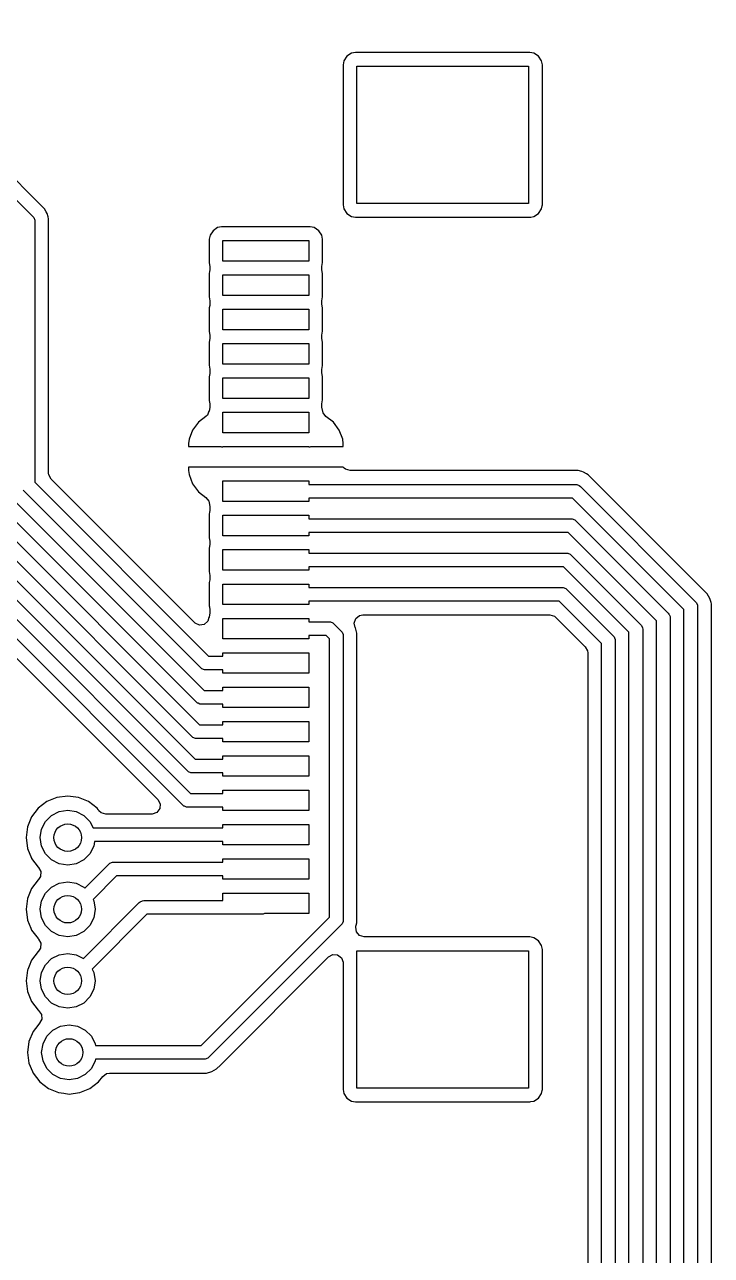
# Model space of a CAD drawing. Extents: x 51 to 261, y -150 to -32.
# Drawn here: x 238.75 to 248.75, y -85.7 to -67.78 of the extents above; entities that cross this region are included whole.
import ezdxf

# ---------------------------------------------------------------- set-up
doc = ezdxf.new("R2010")
doc.units = 0
doc.layers.add('BLACK', color=7, linetype='CONTINUOUS')

msp = doc.modelspace()

# ---------------------------------------------------------------- linework, layer by layer
at = {"layer": 'BLACK', "linetype": 'CONTINUOUS'}
for p, q in [((236.075809, -67.77746), (238.870711, -70.572362)), ((243.444447, -68.238023), (243.400132, -68.304345)), ((243.510769, -68.193708), (243.444447, -68.238023)), ((243.51077, -68.193707), (243.510769, -68.193708)), ((243.569247, -68.182076), (243.51077, -68.193707)), ((243.569252, -68.182076), (243.569247, -68.182076)), ((246.108748, -68.182076), (243.569252, -68.182076)), ((246.108752, -68.182076), (246.108748, -68.182076)), ((246.167229, -68.193707), (246.108752, -68.182076)), ((246.16723, -68.193708), (246.167229, -68.193707)), ((246.233552, -68.238023), (246.16723, -68.193708)), ((246.277867, -68.304345), (246.233552, -68.238023)), ((239.040458, -70.45856), (236.944721, -68.362823)), ((243.400131, -68.304346), (243.3885, -68.362823)), ((243.3885, -68.362823), (243.3885, -70.402328)), ((243.400132, -68.304345), (243.400131, -68.304346)), ((243.589, -70.382576), (243.589, -68.382576)), ((243.589, -68.382576), (246.089, -68.382576)), ((246.089, -68.382576), (246.089, -70.382576)), ((246.277868, -68.304346), (246.277867, -68.304345)), ((246.289499, -68.362823), (246.277868, -68.304346)), ((246.2895, -68.362825), (246.289499, -68.362823)), ((246.2895, -68.362828), (246.2895, -68.362825)), ((246.2895, -70.402324), (246.2895, -68.362828)), ((243.3885, -70.402328), (243.400131, -70.460805)), ((246.089, -70.382576), (243.589, -70.382576)), ((246.277868, -70.460805), (246.286552, -70.417144)), ((246.286552, -70.417144), (246.2895, -70.402324)), ((238.870711, -70.572362), (238.883147, -70.587515)), ((238.883147, -70.587515), (238.883147, -70.587516)), ((238.883147, -70.587516), (238.898079, -70.623564)), ((239.040464, -70.458568), (239.040458, -70.45856)), ((239.066652, -70.503928), (239.040464, -70.458568)), ((239.080021, -70.527084), (239.066652, -70.503928)), ((239.093507, -70.577414), (239.080021, -70.527084)), ((239.1005, -70.603512), (239.093507, -70.577414)), ((239.1005, -73.874731), (239.1005, -70.603512)), ((243.400131, -70.460805), (243.400132, -70.460806)), ((243.400132, -70.460806), (243.444447, -70.527128)), ((243.444447, -70.527128), (243.510769, -70.571443)), ((243.510769, -70.571443), (243.51077, -70.571444)), ((243.51077, -70.571444), (243.569247, -70.583075)), ((243.569247, -70.583075), (243.56925, -70.583076)), ((243.56925, -70.583076), (243.569252, -70.583076)), ((243.569252, -70.583076), (246.10875, -70.583076)), ((246.10875, -70.583076), (246.108751, -70.583075)), ((246.108751, -70.583075), (246.123568, -70.580128)), ((246.123568, -70.580128), (246.167229, -70.571444)), ((246.167229, -70.571444), (246.167229, -70.571443)), ((246.167229, -70.571443), (246.167231, -70.571443)), ((246.167231, -70.571443), (246.233552, -70.527128)), ((246.233552, -70.527128), (246.277867, -70.460807)), ((246.277867, -70.460807), (246.277867, -70.460805)), ((246.277867, -70.460805), (246.277868, -70.460805)), ((238.898079, -70.623564), (238.9, -70.643073)), ((238.9, -70.643073), (238.9, -74.442154)), ((241.494447, -70.778023), (241.450132, -70.844345)), ((241.560769, -70.733708), (241.494447, -70.778023)), ((241.56077, -70.733707), (241.560769, -70.733708)), ((241.619247, -70.722076), (241.56077, -70.733707)), ((241.619252, -70.722076), (241.619247, -70.722076)), ((242.908748, -70.722076), (241.619252, -70.722076)), ((242.908752, -70.722076), (242.908748, -70.722076)), ((242.967229, -70.733707), (242.908752, -70.722076)), ((242.96723, -70.733708), (242.967229, -70.733707)), ((243.033552, -70.778023), (242.96723, -70.733708)), ((243.077867, -70.844345), (243.033552, -70.778023)), ((241.450131, -70.844346), (241.4385, -70.902823)), ((241.4385, -70.902823), (241.4385, -70.902828)), ((241.4385, -70.902828), (241.4385, -71.242324)), ((241.450132, -70.844345), (241.450131, -70.844346)), ((241.639, -71.222576), (241.639, -70.922576)), ((241.639, -70.922576), (242.889, -70.922576)), ((242.889, -70.922576), (242.889, -71.222576)), ((243.077868, -70.844346), (243.077867, -70.844345)), ((243.089499, -70.902823), (243.077868, -70.844346)), ((243.0895, -70.902825), (243.089499, -70.902823)), ((243.0895, -71.242326), (243.0895, -70.902825)), ((241.4385, -71.242324), (241.438855, -71.244108)), ((241.438855, -71.244108), (241.449651, -71.298386)), ((241.449651, -71.298386), (241.449651, -71.346766)), ((242.889, -71.222576), (241.639, -71.222576)), ((243.078349, -71.298384), (243.0895, -71.242326)), ((243.078349, -71.346768), (243.078349, -71.298384)), ((241.444403, -71.373151), (241.4385, -71.402828)), ((241.4385, -71.402828), (241.4385, -71.742324)), ((241.449651, -71.346766), (241.444403, -71.373151)), ((241.639, -71.722576), (241.639, -71.422576)), ((241.639, -71.422576), (242.889, -71.422576)), ((242.889, -71.422576), (242.889, -71.722576)), ((243.0895, -71.402825), (243.078349, -71.346768)), ((243.0895, -71.742326), (243.0895, -71.402825)), ((241.4385, -71.742324), (241.438523, -71.742439)), ((241.438523, -71.742439), (241.449651, -71.798386)), ((241.449651, -71.846766), (241.445761, -71.866325)), ((241.449651, -71.798386), (241.449651, -71.846766)), ((242.889, -71.722576), (241.639, -71.722576)), ((243.078349, -71.798384), (243.0895, -71.742326)), ((243.078349, -71.846768), (243.078349, -71.798384)), ((243.0895, -71.902825), (243.078349, -71.846768)), ((241.445761, -71.866325), (241.4385, -71.902828)), ((241.4385, -71.902828), (241.4385, -72.242324)), ((241.639, -72.222576), (241.639, -71.922576)), ((241.639, -71.922576), (242.889, -71.922576)), ((242.889, -71.922576), (242.889, -72.222576)), ((243.0895, -72.242326), (243.0895, -71.902825)), ((241.4385, -72.242324), (241.43926, -72.246144)), ((241.449651, -72.346766), (241.4385, -72.402828)), ((241.43926, -72.246144), (241.449651, -72.298386)), ((241.449651, -72.298386), (241.449651, -72.346766)), ((242.889, -72.222576), (241.639, -72.222576)), ((243.078349, -72.298384), (243.0895, -72.242326)), ((243.078349, -72.346768), (243.078349, -72.298384)), ((243.0895, -72.402825), (243.078349, -72.346768)), ((241.4385, -72.402828), (241.4385, -72.742324)), ((241.639, -72.722576), (241.639, -72.422576)), ((241.639, -72.422576), (242.889, -72.422576)), ((242.889, -72.422576), (242.889, -72.722576)), ((243.0895, -72.742326), (243.0895, -72.402825)), ((241.4385, -72.742324), (241.442011, -72.759975)), ((242.889, -72.722576), (241.639, -72.722576)), ((243.078349, -72.798384), (243.0895, -72.742326)), ((241.441012, -72.890197), (241.4385, -72.902828)), ((241.4385, -72.902828), (241.4385, -73.242324)), ((241.449651, -72.846766), (241.441012, -72.890197)), ((241.442011, -72.759975), (241.449651, -72.798386)), ((241.449651, -72.798386), (241.449651, -72.846766)), ((241.639, -73.222576), (241.639, -72.922576)), ((241.639, -72.922576), (242.889, -72.922576)), ((242.889, -72.922576), (242.889, -73.222576)), ((243.078349, -72.846768), (243.078349, -72.798384)), ((243.0895, -72.902825), (243.078349, -72.846768)), ((243.0895, -73.242326), (243.0895, -72.902825)), ((241.4385, -73.242324), (241.43984, -73.24906)), ((241.43984, -73.24906), (241.449651, -73.298386)), ((242.889, -73.222576), (241.639, -73.222576)), ((243.078349, -73.298384), (243.0895, -73.242326)), ((241.412835, -73.462166), (241.389951, -73.484432)), ((241.434636, -73.408268), (241.412835, -73.462166)), ((241.437312, -73.408801), (241.434636, -73.408268)), ((241.449651, -73.346766), (241.437312, -73.408801)), ((241.449651, -73.298386), (241.449651, -73.346766)), ((241.639, -73.722576), (241.639, -73.422576)), ((241.639, -73.422576), (242.889, -73.422576)), ((242.889, -73.422576), (242.889, -73.722576)), ((243.078349, -73.346768), (243.078349, -73.298384)), ((243.090689, -73.408803), (243.078349, -73.346768)), ((243.091587, -73.408624), (243.090689, -73.408803)), ((243.096178, -73.428498), (243.091587, -73.408624)), ((243.138048, -73.484432), (243.096178, -73.428498)), ((241.281809, -73.565388), (241.195649, -73.680482)), ((241.389951, -73.484432), (241.281809, -73.565388)), ((243.24619, -73.565388), (243.138048, -73.484432)), ((243.33235, -73.680482), (243.24619, -73.565388)), ((241.145401, -73.815203), (241.139, -73.874731)), ((241.145403, -73.815196), (241.145401, -73.815203)), ((241.195645, -73.680489), (241.145403, -73.815196)), ((241.195649, -73.680482), (241.195645, -73.680489)), ((242.889, -73.722576), (241.639, -73.722576)), ((243.332354, -73.680489), (243.33235, -73.680482)), ((243.382596, -73.815196), (243.332354, -73.680489)), ((243.382598, -73.815203), (243.382596, -73.815196)), ((243.388999, -73.874731), (243.382598, -73.815203)), ((239.1005, -74.307743), (239.1005, -73.874731)), ((241.139, -73.874731), (241.139, -73.922576)), ((241.139, -73.922576), (241.608084, -73.922576)), ((241.608084, -73.922576), (241.618262, -73.923076)), ((241.618262, -73.923076), (241.619252, -73.923076)), ((241.619252, -73.923076), (241.639, -73.923076)), ((241.639, -73.923076), (241.639, -73.922576)), ((241.639, -73.922576), (242.889, -73.922576)), ((242.889, -73.922576), (242.889, -73.923076)), ((242.889, -73.923076), (242.909738, -73.923076)), ((242.909738, -73.923076), (242.919916, -73.922576)), ((242.919916, -73.922576), (243.389, -73.922576)), ((243.389, -73.874748), (243.388999, -73.874731)), ((243.389, -73.922576), (243.389, -73.874748)), ((239.103334, -74.334101), (239.1005, -74.307743)), ((239.136819, -74.395424), (239.103334, -74.334101)), ((241.608084, -74.222576), (241.139, -74.222576)), ((241.139, -74.222576), (241.139, -74.27042)), ((241.139, -74.27042), (241.145401, -74.329948)), ((241.145401, -74.329948), (241.145403, -74.329955)), ((241.145403, -74.329955), (241.195645, -74.464662)), ((241.618262, -74.222076), (241.608084, -74.222576)), ((241.619252, -74.222076), (241.618262, -74.222076)), ((241.639, -74.222076), (241.619252, -74.222076)), ((241.639, -74.222576), (241.639, -74.222076)), ((242.889, -74.222576), (241.639, -74.222576)), ((242.908748, -74.222076), (242.889, -74.222076)), ((242.889, -74.222076), (242.889, -74.222576)), ((242.909738, -74.222076), (242.908748, -74.222076)), ((242.919916, -74.222576), (242.909738, -74.222076)), ((243.389, -74.222576), (242.919916, -74.222576)), ((243.402181, -74.235757), (243.389, -74.222576)), ((243.422823, -74.252391), (243.402181, -74.235757)), ((243.489862, -74.272076), (243.422823, -74.252391)), ((246.811354, -74.272076), (243.489862, -74.272076)), ((246.811356, -74.272076), (246.811354, -74.272076)), ((246.862307, -74.285728), (246.811356, -74.272076)), ((246.887784, -74.292555), (246.862307, -74.285728)), ((246.887785, -74.292556), (246.887784, -74.292555)), ((246.930901, -74.317449), (246.887785, -74.292556)), ((246.956305, -74.332116), (246.930901, -74.317449)), ((248.69046, -76.066271), (246.956305, -74.332116)), ((238.9, -74.442154), (241.430422, -76.972576)), ((241.226819, -76.485424), (239.136819, -74.395424)), ((241.195645, -74.464662), (241.195649, -74.464669)), ((241.195649, -74.464669), (241.281809, -74.579763)), ((241.639, -74.722576), (241.639, -74.422576)), ((241.639, -74.422576), (242.889, -74.422576)), ((242.889, -74.422576), (242.889, -74.472576)), ((242.889, -74.472576), (246.771794, -74.472576)), ((246.771794, -74.472576), (246.791303, -74.474497)), ((246.791303, -74.474497), (246.827351, -74.489429)), ((246.827351, -74.489429), (246.842505, -74.501865)), ((246.842505, -74.501865), (248.520711, -76.180072)), ((241.252603, -77.643286), (238.329289, -74.719973)), ((238.5, -74.60784), (241.364735, -77.472576)), ((241.318289, -77.143287), (238.729289, -74.554287)), ((241.281809, -74.579763), (241.281812, -74.579766)), ((241.281812, -74.579766), (241.38995, -74.660719)), ((241.38995, -74.660719), (241.431821, -74.716653)), ((241.431821, -74.716653), (241.436428, -74.736526)), ((242.889, -74.722576), (241.639, -74.722576)), ((246.730372, -74.672576), (242.889, -74.672576)), ((242.889, -74.672576), (242.889, -74.722576)), ((248.35, -76.292203), (246.730372, -74.672576)), ((241.186918, -78.143287), (237.929289, -74.885659)), ((238.1, -74.773526), (241.299049, -77.972576)), ((241.436428, -74.736526), (241.437312, -74.736351)), ((241.437312, -74.736351), (241.449651, -74.798386)), ((241.442868, -74.88087), (241.4385, -74.902828)), ((241.4385, -74.902828), (241.4385, -75.242324)), ((241.449651, -74.846766), (241.442868, -74.88087)), ((241.449651, -74.798386), (241.449651, -74.846766)), ((241.639, -75.222576), (241.639, -74.922576)), ((241.639, -74.922576), (242.889, -74.922576)), ((242.889, -74.922576), (242.889, -74.972576)), ((242.889, -74.972576), (246.706108, -74.972576)), ((246.706108, -74.972576), (246.725617, -74.974497)), ((246.725617, -74.974497), (246.761665, -74.989429)), ((246.761665, -74.989429), (246.776819, -75.001865)), ((246.776819, -75.001865), (248.12071, -76.345757)), ((241.055545, -79.143286), (237.129289, -75.217031)), ((237.3, -75.104898), (241.167677, -78.972576)), ((241.4385, -75.242324), (241.43998, -75.249762)), ((241.43998, -75.249762), (241.449651, -75.298386)), ((242.889, -75.222576), (241.639, -75.222576)), ((246.664686, -75.172576), (242.889, -75.172576)), ((242.889, -75.172576), (242.889, -75.222576)), ((247.95, -76.457889), (246.664686, -75.172576)), ((236.959541, -75.330832), (240.689104, -79.060395)), ((238.195711, -75.434923), (241.233364, -78.472576)), ((241.449651, -75.346766), (241.4385, -75.402828)), ((241.4385, -75.402828), (241.4385, -75.742323)), ((241.449651, -75.298386), (241.449651, -75.346766)), ((241.639, -75.722576), (241.639, -75.422576)), ((241.639, -75.422576), (242.889, -75.422576)), ((242.889, -75.422576), (242.889, -75.472576)), ((241.121231, -78.643287), (238.054289, -75.576345)), ((242.889, -75.472576), (246.640422, -75.472576)), ((246.640422, -75.472576), (246.659931, -75.474497)), ((246.659931, -75.474497), (246.695979, -75.489429)), ((246.695979, -75.489429), (246.711133, -75.501865)), ((246.711133, -75.501865), (247.720711, -76.511443)), ((241.4385, -75.742323), (241.449651, -75.798386)), ((241.449651, -75.798386), (241.449651, -75.846766)), ((242.889, -75.722576), (241.639, -75.722576)), ((246.599, -75.672576), (242.889, -75.672576)), ((242.889, -75.672576), (242.889, -75.722576)), ((247.55, -76.623576), (246.599, -75.672576)), ((241.446952, -75.860336), (241.4385, -75.902828)), ((241.4385, -75.902828), (241.4385, -76.242324)), ((241.449651, -75.846766), (241.446952, -75.860336)), ((241.639, -76.222576), (241.639, -75.922576)), ((241.639, -75.922576), (242.889, -75.922576)), ((242.889, -75.922576), (242.889, -75.972576)), ((242.889, -75.972576), (246.574736, -75.972576)), ((246.574736, -75.972576), (246.594245, -75.974497)), ((246.594245, -75.974497), (246.630293, -75.989429)), ((246.630293, -75.989429), (246.645447, -76.001865)), ((246.645447, -76.001865), (247.320711, -76.67713)), ((248.730022, -76.134794), (248.69046, -76.066271)), ((248.730022, -76.134795), (248.730022, -76.134794)), ((248.730023, -76.134797), (248.730022, -76.134795)), ((248.745063, -76.190929), (248.730023, -76.134797)), ((241.4385, -76.242324), (241.440915, -76.254463)), ((241.440915, -76.254463), (241.449651, -76.298386)), ((241.449651, -76.298386), (241.449651, -76.346766)), ((242.889, -76.222576), (241.639, -76.222576)), ((246.533314, -76.172576), (242.889, -76.172576)), ((242.889, -76.172576), (242.889, -76.222576)), ((247.15, -76.789261), (246.533314, -76.172576)), ((248.35, -102.034261), (248.35, -76.292203)), ((248.520711, -76.180072), (248.533147, -76.195225)), ((248.533147, -76.195225), (248.548079, -76.231273)), ((248.548079, -76.231273), (248.55, -76.250782)), ((248.55, -76.250782), (248.55, -101.992839)), ((248.745064, -76.190934), (248.745063, -76.190929)), ((248.7505, -76.211219), (248.745064, -76.190934)), ((248.7505, -101.858428), (248.7505, -76.211219)), ((241.233297, -76.491456), (241.226819, -76.485424)), ((241.296853, -76.520481), (241.233297, -76.491456)), ((241.366011, -76.510537), (241.296853, -76.520481)), ((241.418815, -76.464782), (241.366011, -76.510537)), ((241.435302, -76.408631), (241.418815, -76.464782)), ((241.437903, -76.408888), (241.435302, -76.408631)), ((241.438499, -76.40283), (241.437903, -76.408888)), ((241.449651, -76.346766), (241.438499, -76.40283)), ((241.639, -76.722576), (241.639, -76.422576)), ((241.639, -76.422576), (242.889, -76.422576)), ((242.889, -76.422576), (242.889, -76.472576)), ((242.889, -76.472576), (243.183569, -76.472576)), ((243.183569, -76.472576), (243.203078, -76.474497)), ((243.203078, -76.474497), (243.239126, -76.489429)), ((243.239126, -76.489429), (243.25428, -76.501865)), ((243.25428, -76.501865), (243.359711, -76.607296)), ((243.550851, -76.491171), (243.573705, -76.425145)), ((243.566185, -76.554393), (243.550851, -76.491171)), ((243.573705, -76.425145), (243.628628, -76.381957)), ((243.628628, -76.381957), (243.67471, -76.373076)), ((243.67471, -76.373076), (246.398903, -76.373076)), ((246.398903, -76.373076), (246.465942, -76.392761)), ((246.465942, -76.392761), (246.486584, -76.409395)), ((246.486584, -76.409395), (246.913181, -76.835992)), ((247.720711, -76.511443), (247.733147, -76.526597)), ((247.95, -102.670154), (247.95, -76.457889)), ((248.12071, -76.345757), (248.133147, -76.36091)), ((248.133147, -76.36091), (248.135727, -76.36714)), ((248.135727, -76.36714), (248.148079, -76.396959)), ((248.148079, -76.396959), (248.15, -76.416468)), ((248.15, -76.416468), (248.15, -102.628732)), ((243.142147, -76.672576), (242.889, -76.672576)), ((242.889, -76.672576), (242.889, -76.722576)), ((243.189, -76.719429), (243.142147, -76.672576)), ((243.359711, -76.607296), (243.372147, -76.62245)), ((243.372147, -76.62245), (243.387079, -76.658498)), ((243.387079, -76.658498), (243.389, -76.678007)), ((243.389, -76.678007), (243.389, -80.815)), ((243.56591, -76.554508), (243.566185, -76.554393)), ((243.566641, -76.556273), (243.56591, -76.554508)), ((243.567319, -76.559071), (243.566641, -76.556273)), ((243.569021, -76.562018), (243.567319, -76.559071)), ((243.5895, -76.638445), (243.569021, -76.562018)), ((243.5895, -80.775438), (243.5895, -76.638445)), ((247.320711, -76.67713), (247.333148, -76.692283)), ((247.333148, -76.692283), (247.338516, -76.705244)), ((247.55, -102.667595), (247.55, -76.623576)), ((247.733147, -76.526597), (247.748079, -76.562645)), ((247.748079, -76.562645), (247.75, -76.582154)), ((247.75, -76.582154), (247.75, -102.718476)), ((242.889, -76.722576), (241.639, -76.722576)), ((243.189, -80.773578), (243.189, -76.719429)), ((246.913181, -76.835992), (246.946666, -76.897315)), ((247.15, -102.041162), (247.15, -76.789261)), ((247.338516, -76.705244), (247.348079, -76.728331)), ((247.348079, -76.728331), (247.35, -76.74784)), ((247.35, -76.74784), (247.35, -102.082584)), ((241.430422, -76.972576), (241.639, -76.972576)), ((241.639, -76.972576), (241.639, -76.922576)), ((241.639, -76.922576), (242.889, -76.922576)), ((242.889, -76.922576), (242.889, -77.222576)), ((246.946666, -76.897315), (246.9495, -76.923673)), ((246.9495, -76.923673), (246.9495, -101.90675)), ((241.333443, -77.155723), (241.318289, -77.143287)), ((241.369491, -77.170655), (241.333443, -77.155723)), ((241.389, -77.172576), (241.369491, -77.170655)), ((241.639, -77.172576), (241.389, -77.172576)), ((241.639, -77.222576), (241.639, -77.172576)), ((242.889, -77.222576), (241.639, -77.222576)), ((241.364735, -77.472576), (241.639, -77.472576)), ((241.639, -77.472576), (241.639, -77.422576)), ((241.639, -77.422576), (242.889, -77.422576)), ((242.889, -77.422576), (242.889, -77.722576)), ((241.267756, -77.655723), (241.252603, -77.643286)), ((241.276704, -77.659429), (241.267756, -77.655723)), ((241.303805, -77.670655), (241.276704, -77.659429)), ((241.323314, -77.672576), (241.303805, -77.670655)), ((241.639, -77.672576), (241.323314, -77.672576)), ((241.639, -77.722576), (241.639, -77.672576)), ((242.889, -77.722576), (241.639, -77.722576)), ((241.639, -77.972576), (241.639, -77.922576)), ((241.639, -77.922576), (242.889, -77.922576)), ((242.889, -77.922576), (242.889, -78.222576)), ((241.299049, -77.972576), (241.639, -77.972576)), ((241.202071, -78.155723), (241.186918, -78.143287)), ((241.238119, -78.170655), (241.202071, -78.155723)), ((241.257628, -78.172576), (241.238119, -78.170655)), ((241.639, -78.172576), (241.257628, -78.172576)), ((241.639, -78.222576), (241.639, -78.172576)), ((242.889, -78.222576), (241.639, -78.222576)), ((241.233364, -78.472576), (241.639, -78.472576)), ((241.639, -78.472576), (241.639, -78.422576)), ((241.639, -78.422576), (242.889, -78.422576)), ((242.889, -78.422576), (242.889, -78.722576)), ((241.136385, -78.655723), (241.121231, -78.643287)), ((241.172433, -78.670655), (241.136385, -78.655723)), ((241.191942, -78.672576), (241.172433, -78.670655)), ((241.639, -78.672576), (241.191942, -78.672576)), ((241.639, -78.722576), (241.639, -78.672576)), ((242.889, -78.722576), (241.639, -78.722576)), ((239.221237, -79.031101), (239.07516, -79.091608)), ((239.221239, -79.0311), (239.221237, -79.031101)), ((239.377999, -79.010463), (239.221239, -79.0311)), ((239.378001, -79.010463), (239.377999, -79.010463)), ((239.53476, -79.0311), (239.378001, -79.010463)), ((239.534762, -79.031101), (239.53476, -79.0311)), ((239.655291, -79.081026), (239.534762, -79.031101)), ((241.167677, -78.972576), (241.639, -78.972576)), ((241.639, -78.972576), (241.639, -78.922576)), ((241.639, -78.922576), (242.889, -78.922576)), ((242.889, -78.922576), (242.889, -79.222576)), ((238.949718, -79.187863), (238.853463, -79.313305)), ((239.07516, -79.091608), (238.949718, -79.187863)), ((239.680841, -79.091609), (239.655291, -79.081026)), ((239.806282, -79.187863), (239.680841, -79.091609)), ((239.820407, -79.206271), (239.806282, -79.187863)), ((239.833676, -79.223563), (239.820407, -79.206271)), ((240.717605, -79.19141), (240.675733, -79.247343)), ((240.689104, -79.060395), (240.722589, -79.121718)), ((240.722589, -79.121718), (240.717605, -79.19141)), ((241.070698, -79.155723), (241.055545, -79.143286)), ((241.079646, -79.159429), (241.070698, -79.155723)), ((241.106747, -79.170655), (241.079646, -79.159429)), ((241.126256, -79.172576), (241.106747, -79.170655)), ((241.639, -79.172576), (241.126256, -79.172576)), ((241.639, -79.222576), (241.639, -79.172576)), ((238.853463, -79.313305), (238.792956, -79.459382)), ((238.997577, -79.492538), (239.054393, -79.381031)), ((239.054393, -79.381031), (239.142886, -79.292538)), ((239.142886, -79.292538), (239.254393, -79.235722)), ((239.254393, -79.235722), (239.378, -79.216145)), ((239.378, -79.216145), (239.501607, -79.235722)), ((239.501607, -79.235722), (239.613114, -79.292538)), ((239.613114, -79.292538), (239.701607, -79.381031)), ((239.701607, -79.381031), (239.748252, -79.472576)), ((239.865012, -79.252391), (239.833676, -79.223563)), ((239.932051, -79.272076), (239.865012, -79.252391)), ((240.601423, -79.272076), (239.932051, -79.272076)), ((240.610269, -79.27176), (240.601423, -79.272076)), ((240.675733, -79.247343), (240.610269, -79.27176)), ((242.889, -79.222576), (241.639, -79.222576)), ((238.792955, -79.459384), (238.772318, -79.616143)), ((238.792956, -79.459382), (238.792955, -79.459384)), ((238.978, -79.616145), (238.997577, -79.492538)), ((239.748252, -79.472576), (241.639, -79.472576)), ((241.639, -79.472576), (241.639, -79.422576)), ((241.639, -79.422576), (242.889, -79.422576)), ((242.889, -79.422576), (242.889, -79.722576)), ((238.772318, -79.616143), (238.772318, -79.616146)), ((238.772318, -79.616146), (238.792955, -79.772905)), ((238.997577, -79.739752), (238.978, -79.616145)), ((239.054393, -79.851259), (238.997577, -79.739752)), ((239.758423, -79.739752), (239.701607, -79.851259)), ((239.769062, -79.672576), (239.758423, -79.739752)), ((241.639, -79.672576), (239.769062, -79.672576)), ((241.639, -79.722576), (241.639, -79.672576)), ((242.889, -79.722576), (241.639, -79.722576)), ((238.792955, -79.772905), (238.792956, -79.772907)), ((238.792956, -79.772907), (238.850704, -79.912324)), ((238.850704, -79.912324), (238.853464, -79.918986)), ((238.853464, -79.918986), (238.949718, -80.044427)), ((239.142886, -79.939752), (239.054393, -79.851259)), ((239.701607, -79.851259), (239.613114, -79.939752)), ((241.639, -79.972576), (241.639, -79.922576)), ((241.639, -79.922576), (242.889, -79.922576)), ((242.889, -79.922576), (242.889, -80.222576)), ((238.949718, -80.044427), (238.94972, -80.044428)), ((238.94972, -80.044428), (238.949722, -80.044431)), ((238.949722, -80.044431), (238.954886, -80.049595)), ((238.954886, -80.049595), (238.988371, -80.110918)), ((239.254393, -79.996568), (239.142886, -79.939752)), ((239.378, -80.016145), (239.254393, -79.996568)), ((239.501607, -79.996568), (239.378, -80.016145)), ((239.613114, -79.939752), (239.501607, -79.996568)), ((239.62902, -80.350706), (239.977861, -80.001865)), ((239.977861, -80.001865), (239.993015, -79.989429)), ((239.993015, -79.989429), (240.029063, -79.974497)), ((240.029063, -79.974497), (240.048572, -79.972576)), ((240.048572, -79.972576), (241.639, -79.972576)), ((238.949722, -80.23012), (238.853463, -80.355567)), ((238.954886, -80.224957), (238.949722, -80.23012)), ((238.983387, -80.18061), (238.954886, -80.224957)), ((238.988371, -80.110918), (238.983387, -80.18061)), ((239.142886, -80.3348), (239.254393, -80.277984)), ((239.254393, -80.277984), (239.378, -80.258407)), ((239.378, -80.258407), (239.501607, -80.277984)), ((239.501607, -80.277984), (239.613114, -80.3348)), ((240.089994, -80.172576), (239.748076, -80.514493)), ((241.639, -80.172576), (240.089994, -80.172576)), ((241.639, -80.222576), (241.639, -80.172576)), ((242.889, -80.222576), (241.639, -80.222576)), ((238.853463, -80.355567), (238.792956, -80.501644)), ((238.997577, -80.5348), (239.054393, -80.423293)), ((239.054393, -80.423293), (239.142886, -80.3348)), ((239.613114, -80.3348), (239.62902, -80.350706)), ((241.639, -80.532145), (241.639, -80.422576)), ((241.639, -80.422576), (242.889, -80.422576)), ((242.889, -80.422576), (242.889, -80.722576)), ((238.792955, -80.501646), (238.772318, -80.658405)), ((238.792956, -80.501644), (238.792955, -80.501646)), ((238.978, -80.658407), (238.997577, -80.5348)), ((239.606193, -81.373535), (240.418295, -80.561434)), ((239.748076, -80.514493), (239.758423, -80.5348)), ((239.758423, -80.5348), (239.778, -80.658407)), ((240.418295, -80.561434), (240.433449, -80.548998)), ((240.433449, -80.548998), (240.469497, -80.534066)), ((240.469497, -80.534066), (240.489006, -80.532145)), ((240.489006, -80.532145), (241.639, -80.532145)), ((238.772318, -80.658405), (238.772318, -80.658408)), ((238.772318, -80.658408), (238.792955, -80.815167)), ((238.792955, -80.815167), (238.792956, -80.815169)), ((238.792956, -80.815169), (238.84236, -80.934442)), ((238.997577, -80.782014), (238.978, -80.658407)), ((239.054393, -80.893521), (238.997577, -80.782014)), ((239.758423, -80.782014), (239.701607, -80.893521)), ((240.530428, -80.732145), (239.733812, -81.52876)), ((239.778, -80.658407), (239.758423, -80.782014)), ((242.204431, -80.732145), (240.530428, -80.732145)), ((241.319646, -82.642932), (243.189, -80.773578)), ((242.22394, -80.730224), (242.204431, -80.732145)), ((242.242403, -80.722576), (242.22394, -80.730224)), ((242.889, -80.722576), (242.242403, -80.722576)), ((243.389, -80.815), (243.387079, -80.834509)), ((243.5895, -80.854562), (243.5895, -80.775438)), ((238.84236, -80.934442), (238.853464, -80.961248)), ((238.853464, -80.961248), (238.949718, -81.086689)), ((239.142886, -80.982014), (239.054393, -80.893521)), ((239.254393, -81.03883), (239.142886, -80.982014)), ((239.613114, -80.982014), (239.501607, -81.03883)), ((239.701607, -80.893521), (239.613114, -80.982014)), ((243.359711, -80.88571), (241.431779, -82.813643)), ((243.372148, -80.870557), (243.359711, -80.88571)), ((243.387079, -80.834509), (243.372148, -80.870557)), ((243.572759, -80.920429), (243.575722, -80.905984)), ((243.582703, -80.989587), (243.572759, -80.920429)), ((243.575722, -80.905984), (243.579646, -80.891335)), ((243.579646, -80.891335), (243.5895, -80.854562)), ((243.628458, -81.042391), (243.582703, -80.989587)), ((238.949718, -81.086689), (238.94972, -81.08669)), ((238.94972, -81.08669), (238.949722, -81.086693)), ((238.949722, -81.086693), (238.954886, -81.091857)), ((238.954886, -81.091857), (238.988371, -81.15318)), ((238.988371, -81.15318), (238.983387, -81.222872)), ((239.378, -81.058407), (239.254393, -81.03883)), ((239.501607, -81.03883), (239.378, -81.058407)), ((243.695497, -81.062076), (243.628458, -81.042391)), ((246.108748, -81.062076), (243.695497, -81.062076)), ((246.108752, -81.062076), (246.108748, -81.062076)), ((246.167229, -81.073707), (246.108752, -81.062076)), ((246.16723, -81.073708), (246.167229, -81.073707)), ((246.233552, -81.118023), (246.16723, -81.073708)), ((246.277867, -81.184345), (246.233552, -81.118023)), ((238.949722, -81.272382), (238.853463, -81.397829)), ((238.954886, -81.267219), (238.949722, -81.272382)), ((238.983387, -81.222872), (238.954886, -81.267219)), ((239.142886, -81.377062), (239.254393, -81.320246)), ((239.254393, -81.320246), (239.378, -81.300669)), ((239.378, -81.300669), (239.501607, -81.320246)), ((239.501607, -81.320246), (239.606193, -81.373535)), ((241.601528, -82.927443), (243.176819, -81.352152)), ((243.176819, -81.352152), (243.238142, -81.318667)), ((243.238142, -81.318667), (243.307834, -81.323651)), ((243.307834, -81.323651), (243.363767, -81.365523)), ((243.589, -83.262576), (243.589, -81.262576)), ((243.589, -81.262576), (246.089, -81.262576)), ((246.089, -81.262576), (246.089, -83.262576)), ((246.277868, -81.184346), (246.277867, -81.184345)), ((246.289499, -81.242823), (246.277868, -81.184346)), ((246.2895, -81.242825), (246.289499, -81.242823)), ((246.2895, -81.242828), (246.2895, -81.242825)), ((246.2895, -83.282324), (246.2895, -81.242828)), ((238.79653, -81.53528), (238.792957, -81.543905)), ((238.816337, -81.48746), (238.79653, -81.53528)), ((238.853463, -81.397829), (238.816337, -81.48746)), ((238.997577, -81.577062), (239.054393, -81.465555)), ((239.054393, -81.465555), (239.142886, -81.377062)), ((239.733812, -81.52876), (239.758423, -81.577062)), ((243.363767, -81.365523), (243.388184, -81.430987)), ((243.388184, -81.430987), (243.3885, -81.439833)), ((243.3885, -81.439833), (243.3885, -83.282328)), ((238.792955, -81.543908), (238.772318, -81.700667)), ((238.772318, -81.700667), (238.772318, -81.70067)), ((238.772318, -81.70067), (238.792955, -81.857429)), ((238.792957, -81.543905), (238.792955, -81.543908)), ((238.978, -81.700669), (238.997577, -81.577062)), ((238.997577, -81.824276), (238.978, -81.700669)), ((239.758423, -81.577062), (239.778, -81.700669)), ((239.778, -81.700669), (239.758423, -81.824276)), ((238.792955, -81.857429), (238.792956, -81.857431)), ((238.792956, -81.857431), (238.853464, -82.00351)), ((239.054393, -81.935783), (238.997577, -81.824276)), ((239.758423, -81.824276), (239.701607, -81.935783)), ((238.853464, -82.00351), (238.949718, -82.128951)), ((239.142886, -82.024276), (239.054393, -81.935783)), ((239.254393, -82.081092), (239.142886, -82.024276)), ((239.613114, -82.024276), (239.501607, -82.081092)), ((239.701607, -81.935783), (239.613114, -82.024276)), ((238.949718, -82.128951), (238.954534, -82.132646)), ((238.954534, -82.132646), (238.995737, -82.189073)), ((238.995737, -82.189073), (238.999892, -82.258819)), ((239.378, -82.100669), (239.254393, -82.081092)), ((239.501607, -82.081092), (239.378, -82.100669)), ((238.909959, -82.393918), (238.874528, -82.440092)), ((238.970783, -82.31465), (238.909959, -82.393918)), ((238.970785, -82.314648), (238.970783, -82.31465)), ((238.975731, -82.308203), (238.970785, -82.314648)), ((238.999892, -82.258819), (238.9735, -82.306491)), ((238.9735, -82.306491), (238.975731, -82.308203)), ((239.075458, -82.507818), (239.163951, -82.419325)), ((239.163951, -82.419325), (239.275458, -82.362509)), ((239.275458, -82.362509), (239.399065, -82.342932)), ((239.399065, -82.342932), (239.522672, -82.362509)), ((239.522672, -82.362509), (239.634179, -82.419325)), ((239.634179, -82.419325), (239.722672, -82.507818)), ((238.81402, -82.586171), (238.793383, -82.74293)), ((238.814021, -82.586169), (238.81402, -82.586171)), ((238.874528, -82.440092), (238.814021, -82.586169)), ((239.018642, -82.619325), (239.075458, -82.507818)), ((239.722672, -82.507818), (239.779488, -82.619325)), ((238.793383, -82.74293), (238.793383, -82.742933)), ((238.793383, -82.742933), (238.81402, -82.899692)), ((238.999065, -82.742932), (239.018642, -82.619325)), ((239.018642, -82.866539), (238.999065, -82.742932)), ((239.779488, -82.619325), (239.783227, -82.642932)), ((239.783227, -82.642932), (241.319646, -82.642932)), ((238.81402, -82.899692), (238.814021, -82.899694)), ((238.814021, -82.899694), (238.865076, -83.022953)), ((239.075458, -82.978046), (239.018642, -82.866539)), ((239.779488, -82.866539), (239.722672, -82.978046)), ((239.783227, -82.842932), (239.779488, -82.866539)), ((241.361068, -82.842932), (239.783227, -82.842932)), ((241.380577, -82.841011), (241.361068, -82.842932)), ((241.416625, -82.826079), (241.380577, -82.841011)), ((241.431779, -82.813643), (241.416625, -82.826079)), ((241.545579, -82.983392), (241.601528, -82.927443)), ((238.865076, -83.022953), (238.874529, -83.045773)), ((238.874529, -83.045773), (238.970783, -83.171214)), ((239.163951, -83.066539), (239.075458, -82.978046)), ((239.275458, -83.123355), (239.163951, -83.066539)), ((239.399065, -83.142932), (239.275458, -83.123355)), ((239.522672, -83.123355), (239.399065, -83.142932)), ((239.634179, -83.066539), (239.522672, -83.123355)), ((239.722672, -82.978046), (239.634179, -83.066539)), ((239.827347, -83.171214), (239.888171, -83.091945)), ((239.888171, -83.091945), (239.944599, -83.050743)), ((239.944599, -83.050743), (239.986547, -83.043432)), ((239.986547, -83.043432), (241.400628, -83.043432)), ((241.400628, -83.043432), (241.40063, -83.043432)), ((241.40063, -83.043432), (241.477057, -83.022953)), ((241.477057, -83.022953), (241.545579, -82.983392)), ((238.970783, -83.171214), (239.096224, -83.267468)), ((239.096224, -83.267468), (239.242303, -83.327976)), ((239.242303, -83.327976), (239.320684, -83.338295)), ((239.458373, -83.340806), (239.555827, -83.327976)), ((239.555827, -83.327976), (239.701906, -83.267468)), ((239.701906, -83.267468), (239.827347, -83.171214)), ((243.3885, -83.282328), (243.400131, -83.340805)), ((246.089, -83.262576), (243.589, -83.262576)), ((246.277868, -83.340805), (246.286552, -83.297144)), ((246.286552, -83.297144), (246.2895, -83.282324)), ((239.320684, -83.338295), (239.399064, -83.348614)), ((239.399064, -83.348614), (239.399065, -83.348614)), ((239.399065, -83.348614), (239.399066, -83.348614)), ((239.399066, -83.348614), (239.458373, -83.340806)), ((243.400131, -83.340805), (243.400132, -83.340806)), ((243.400132, -83.340806), (243.444447, -83.407128)), ((243.444447, -83.407128), (243.510769, -83.451443)), ((243.510769, -83.451443), (243.51077, -83.451444)), ((243.51077, -83.451444), (243.569247, -83.463075)), ((243.569247, -83.463075), (243.56925, -83.463076)), ((243.56925, -83.463076), (243.569252, -83.463076)), ((243.569252, -83.463076), (246.10875, -83.463076)), ((246.10875, -83.463076), (246.108751, -83.463075)), ((246.108751, -83.463075), (246.123568, -83.460128)), ((246.123568, -83.460128), (246.167229, -83.451444)), ((246.167229, -83.451444), (246.167229, -83.451443)), ((246.167229, -83.451443), (246.167231, -83.451443)), ((246.167231, -83.451443), (246.233552, -83.407128)), ((246.233552, -83.407128), (246.277867, -83.340807)), ((246.277867, -83.340807), (246.277867, -83.340805)), ((246.277867, -83.340805), (246.277868, -83.340805))]:
    msp.add_line(p, q, dxfattribs=at)
at = {"layer": 'BLACK'}
for centre in [(239.378, -79.616145), (239.378, -80.658407), (239.378, -81.700669), (239.399065, -82.742932)]:
    msp.add_circle(centre, 0.2, dxfattribs=at)

doc.saveas('drawing.dxf')
